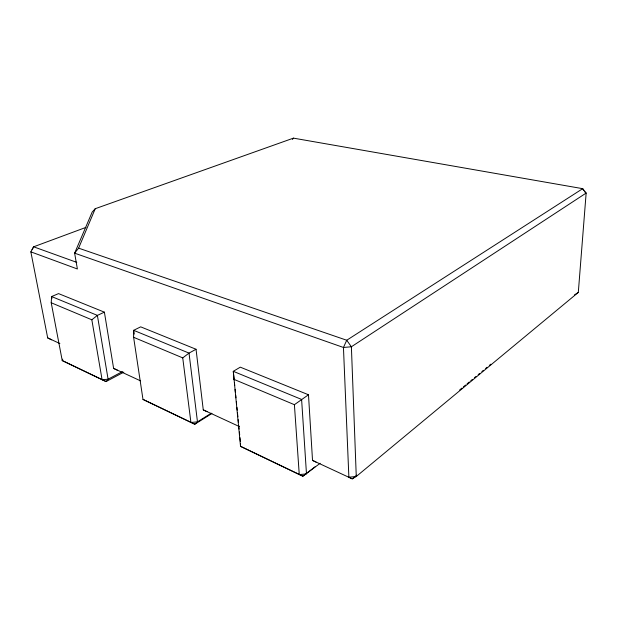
<?xml version="1.0" encoding="UTF-8"?>
<svg xmlns="http://www.w3.org/2000/svg" width="617" height="617" viewBox="0 0 617 617"><rect width="100%" height="100%" fill="white"/><g stroke="black" fill="none" stroke-linecap="round" stroke-linejoin="round"><path stroke-width="0.93" d="M211.94 413.475L194.802 424.234L142.982 399.407L133.611 337.298L133.65 330.319L140.684 326.848L196.044 349.261L203.263 409.865L207.057 411.693M123.84 372.144L106.085 381.568L62.224 360.559L51.219 302.77L51.604 296.546L58.553 293.607L104.389 312.156L113.613 368.395L117.538 370.285M320.154 463.29L302.87 476.216L240.53 446.338L233.288 371.326L240.283 367.161L308.485 394.772L312.526 460.398L352.261 478.861L356.271 476.486L578.306 292.419L586.15 193.067L582.703 188.671L293.445 138.139L95.242 208.708L92.172 212.086L74.634 253.163L77.387 268.981L30.85 251.859L33.627 246.808L85.933 227.403M62.718 359.163L62.224 360.559L106.085 381.568L108.091 379.2L122.544 371.55M584.769 191.902L586.15 193.067L351.389 346.769L343.453 347.471L74.634 253.163L78.606 248.15L95.242 208.708M32.038 249.708L33.627 246.808L76.77 262.364M292.373 139.442L293.445 138.139M356.703 475.183L352.261 478.861L348.875 477.211L343.453 347.471L346.731 340.245L582.703 188.671L583.736 190.661M459.68 389.944L461.902 388.108M463.382 386.882L465.604 385.039M467.084 383.813L469.306 381.977M470.794 380.751L472.275 379.524M474.496 377.681L475.977 376.455M478.198 374.619L479.679 373.393M481.9 371.55L483.381 370.323M485.61 368.488L487.091 367.262M489.312 365.418L490.793 364.192M51.219 302.77L91.833 319.791L97.386 315.387L104.389 312.156M314.963 466.853L302.87 476.216L240.53 446.338L240.483 443.962M211.299 413.197L197.471 421.858L190.923 422.468L182.74 357.891L189.018 353.101L196.044 349.261M234.152 379.848L233.288 371.326L301.605 399.438L306.479 473.887L299.26 474.589L294.402 404.683L308.485 394.772M574.504 294.895L578.306 292.419M348.875 477.211L356.271 476.486L351.389 346.769L346.731 340.245L78.606 248.15M133.611 337.298L182.74 357.891M233.766 379.27L294.402 404.683M142.982 399.407L194.802 424.234L197.471 421.858L189.018 353.101L133.65 330.319L134.213 334.075M30.85 251.859L47.686 337.908L59.872 343.538M113.613 368.395L140.499 380.836M203.263 409.865L239.45 426.602M47.686 337.908L51.651 339.805M312.526 460.398L316.035 462.11M51.959 298.435L51.604 296.546L97.386 315.387L108.091 379.2L102.09 379.733L91.833 319.791M234.437 382.694L234.722 385.532M235.1 389.327L235.393 392.165M235.679 395.011L235.964 397.849M236.342 401.636L236.627 404.482M236.913 407.32L237.206 410.166M237.491 413.004L237.869 416.799M238.154 419.637L238.44 422.483M238.725 425.321L239.111 429.108M239.396 431.954L239.681 434.792M239.967 437.638L240.352 441.425"/></g></svg>
